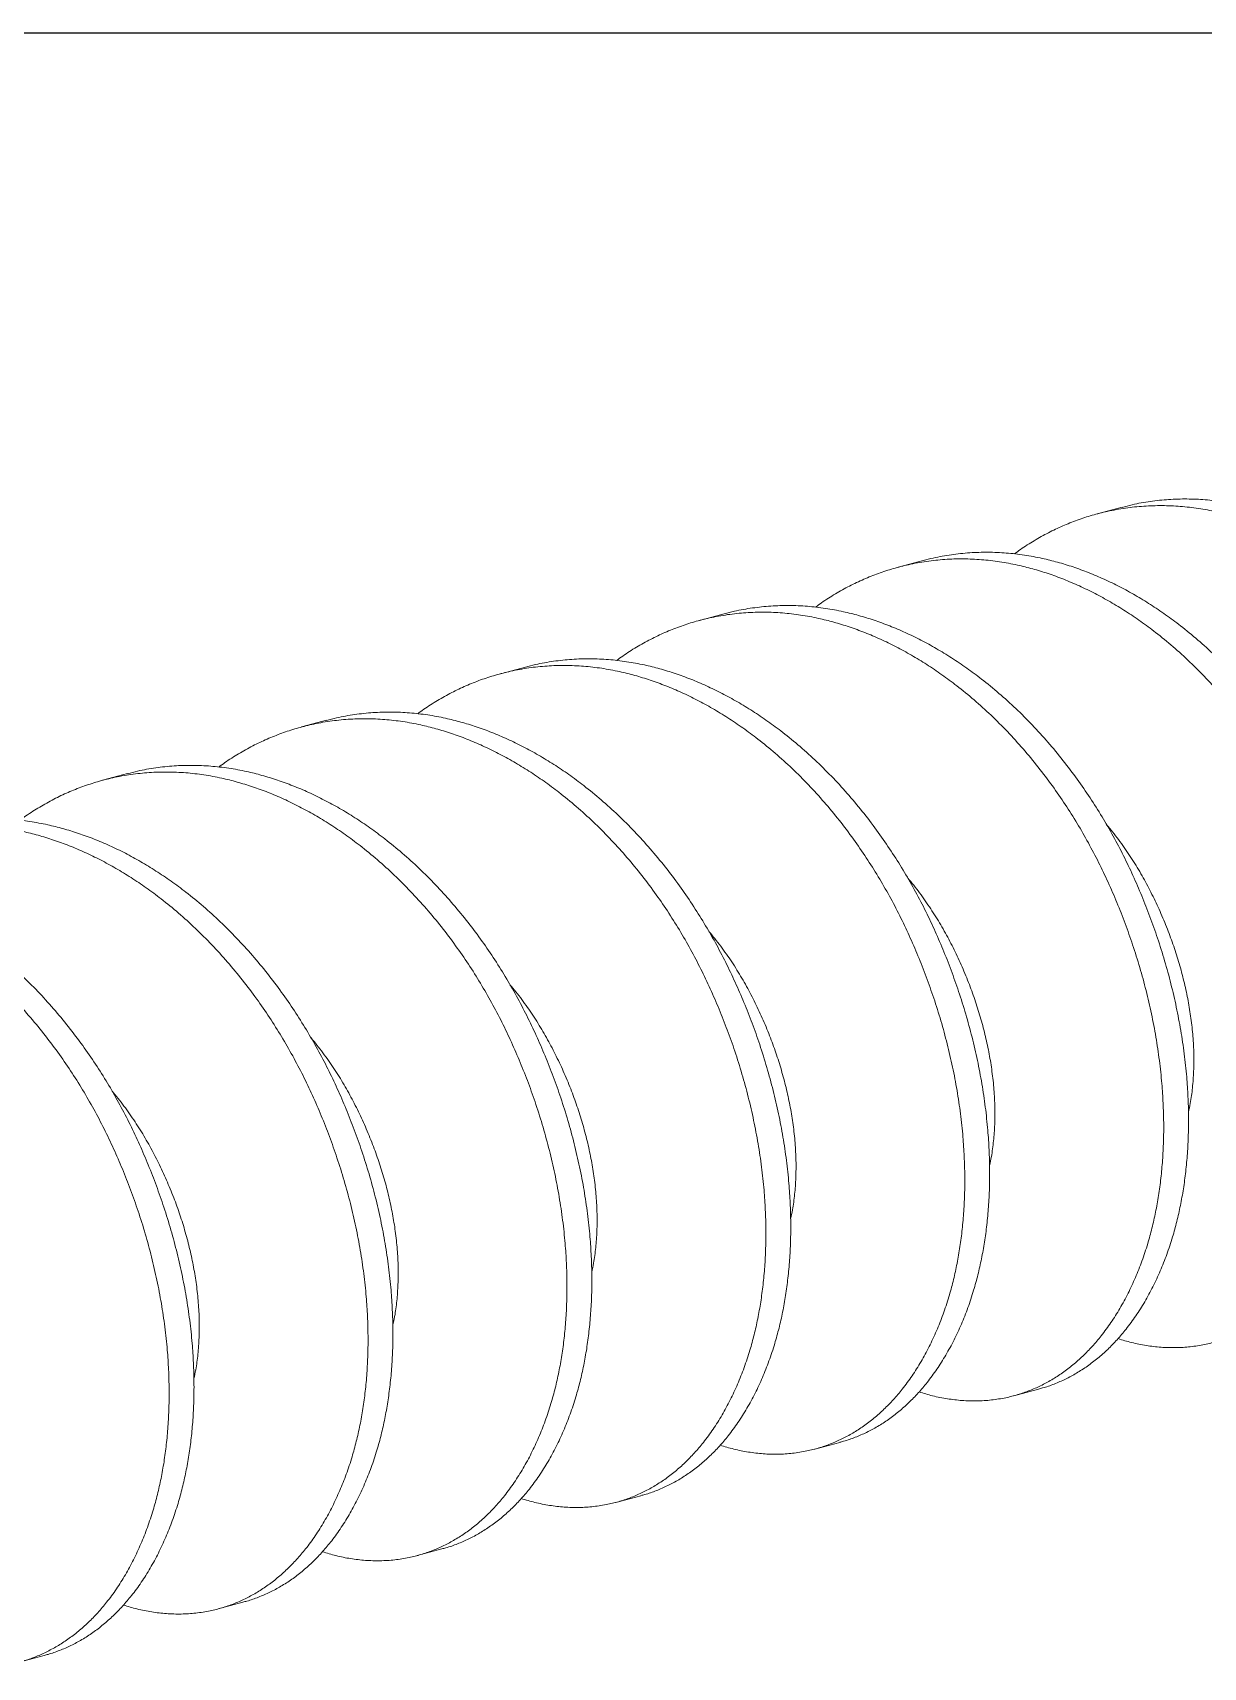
# Model space of a CAD drawing. Extents: x -23 to 190, y -172 to 85.
# Drawn here: x 40.3599 to 40.4827, y 37.2083 to 37.3799 of the extents above; entities that cross this region are included whole.
import ezdxf

# ---------------------------------------------------------------- set-up
doc = ezdxf.new("R2010")
doc.units = 0
doc.header["$MEASUREMENT"] = 0
doc.layers.get('0').update_dxf_attribs({"linetype": 'CONTINUOUS'})
doc.layers.add('DIM', color=7, linetype='CONTINUOUS')
doc.layers.add('FRAME', color=1, linetype='CONTINUOUS')

# ---------------------------------------------------------------- blocks, each defined once
blk = doc.blocks.new('FADFADF')
at = {"color": 7, "linetype": 'Continuous', "lineweight": 15}
for p, q in [((-43.08136, 27.47368), (-43.08658, 27.47229)), ((-43.1231, 27.4625), (-43.12832, 27.4611)), ((-43.16484, 27.45132), (-43.17006, 27.44992)), ((-43.20658, 27.44014), (-43.2118, 27.43874)), ((-43.24832, 27.42896), (-43.25354, 27.42756)), ((-43.29006, 27.41777), (-43.29528, 27.41638)), ((-43.1041, 27.2872), (-43.09888, 27.2886)), ((-43.14584, 27.27602), (-43.14062, 27.27741)), ((-43.18757, 27.26483), (-43.18236, 27.26623)), ((-43.22931, 27.25365), (-43.2241, 27.25505)), ((-43.27105, 27.24247), (-43.26584, 27.24387)), ((-43.31279, 27.23129), (-43.30757, 27.23269))]:
    blk.add_line(p, q, dxfattribs=at)
for points, knots in [([(-43.10395, 27.46388), (-43.10353, 27.46419), (-43.10218, 27.4652), (-43.0998, 27.46669), (-43.09685, 27.46835), (-43.09384, 27.46978), (-43.09077, 27.47101), (-43.08765, 27.47203), (-43.08428, 27.47289), (-43.08067, 27.47355), (-43.07683, 27.47395), (-43.07299, 27.47407), (-43.06916, 27.4739), (-43.06536, 27.47347), (-43.06177, 27.4728), (-43.05837, 27.47196), (-43.05513, 27.47096), (-43.05186, 27.46977), (-43.04858, 27.46837), (-43.04531, 27.46679), (-43.04207, 27.46501), (-43.03887, 27.46306), (-43.0357, 27.46092), (-43.03237, 27.45846), (-43.02892, 27.45563), (-43.02537, 27.45241), (-43.02193, 27.44898), (-43.01864, 27.44536), (-43.01549, 27.44156), (-43.01255, 27.43766), (-43.00982, 27.43371), (-43.0073, 27.42972), (-43.00495, 27.42565), (-43.00279, 27.42152), (-43.00079, 27.41733), (-42.99894, 27.41306), (-42.99722, 27.40869), (-42.99561, 27.40415), (-42.99414, 27.39945), (-42.99282, 27.39461), (-42.99169, 27.38972), (-42.99076, 27.38482), (-42.99003, 27.37993), (-42.98954, 27.3753), (-42.98925, 27.37095), (-42.98913, 27.3669), (-42.98918, 27.36291), (-42.98937, 27.35902), (-42.98972, 27.35524), (-42.99021, 27.3516), (-42.99084, 27.3481), (-42.9916, 27.34473), (-42.99254, 27.34129), (-42.99368, 27.33783), (-42.99507, 27.33434), (-42.99661, 27.33102), (-42.99833, 27.32786), (-43.00021, 27.32488), (-43.00215, 27.32224), (-43.00413, 27.31991), (-43.00611, 27.31787), (-43.00819, 27.31601), (-43.01038, 27.31435), (-43.01264, 27.31289), (-43.01496, 27.31164), (-43.01734, 27.3106), (-43.01978, 27.30976), (-43.02243, 27.30909), (-43.02529, 27.30864), (-43.02835, 27.30844), (-43.03144, 27.30853), (-43.03454, 27.30889), (-43.03755, 27.30948), (-43.03953, 27.31008), (-43.04048, 27.31037)], [0, 0, 0, 0, 0.006084, 0.019328, 0.032595, 0.04563, 0.058653, 0.07165, 0.084603, 0.099944, 0.115176, 0.130273, 0.145213, 0.159974, 0.174536, 0.186978, 0.199568, 0.212293, 0.22514, 0.238096, 0.250911, 0.263801, 0.276751, 0.289746, 0.30525, 0.320767, 0.336269, 0.351729, 0.367119, 0.382414, 0.396901, 0.411256, 0.425462, 0.439498, 0.453359, 0.467299, 0.481418, 0.495697, 0.510808, 0.526051, 0.5414, 0.556832, 0.572318, 0.587832, 0.601102, 0.614354, 0.627573, 0.64074, 0.653839, 0.666624, 0.679313, 0.691893, 0.704351, 0.719006, 0.733516, 0.748189, 0.763051, 0.778079, 0.793253, 0.806328, 0.819475, 0.832679, 0.845923, 0.859189, 0.872224, 0.885248, 0.898245, 0.911198, 0.926539, 0.94177, 0.956868, 0.971808, 0.986569, 1, 1, 1, 1]), ([(-43.08136, 27.47366), (-43.08066, 27.47385), (-43.07871, 27.47437), (-43.07545, 27.47494), (-43.07161, 27.47535), (-43.06777, 27.47546), (-43.06394, 27.4753), (-43.06014, 27.47486), (-43.05655, 27.4742), (-43.05316, 27.47335), (-43.04991, 27.47236), (-43.04664, 27.47117), (-43.04336, 27.46977), (-43.04009, 27.46818), (-43.03685, 27.46641), (-43.03365, 27.46446), (-43.03048, 27.46232), (-43.02715, 27.45985), (-43.0237, 27.45703), (-43.02015, 27.45381), (-43.01672, 27.45038), (-43.01342, 27.44676), (-43.01027, 27.44296), (-43.00733, 27.43906), (-43.0046, 27.4351), (-43.00208, 27.43111), (-42.99974, 27.42705), (-42.99757, 27.42292), (-42.99558, 27.41873), (-42.99372, 27.41446), (-42.992, 27.41009), (-42.99039, 27.40554), (-42.98892, 27.40084), (-42.9876, 27.396), (-42.98647, 27.39112), (-42.98554, 27.38622), (-42.98481, 27.38133), (-42.98432, 27.3767), (-42.98403, 27.37235), (-42.98392, 27.3683), (-42.98396, 27.36431), (-42.98416, 27.36041), (-42.9845, 27.35664), (-42.98499, 27.353), (-42.98562, 27.3495), (-42.98638, 27.34613), (-42.98732, 27.34269), (-42.98847, 27.33922), (-42.98985, 27.33574), (-42.9914, 27.33242), (-42.99311, 27.32926), (-42.99499, 27.32628), (-42.99693, 27.32363), (-42.99891, 27.3213), (-43.00089, 27.31927), (-43.00298, 27.31741), (-43.00516, 27.31575), (-43.00742, 27.31429), (-43.00974, 27.31304), (-43.01212, 27.31201), (-43.01402, 27.31132), (-43.01513, 27.31105), (-43.01541, 27.31098)], [0, 0, 0, 0, 0.010441, 0.029, 0.047427, 0.065692, 0.083766, 0.101624, 0.11924, 0.134293, 0.149523, 0.164918, 0.18046, 0.196134, 0.211637, 0.227231, 0.242899, 0.258619, 0.277376, 0.296149, 0.314903, 0.333606, 0.352224, 0.370727, 0.388253, 0.405621, 0.422806, 0.439786, 0.456555, 0.473421, 0.490501, 0.507776, 0.526057, 0.544497, 0.563067, 0.581735, 0.60047, 0.619238, 0.635292, 0.651325, 0.667316, 0.683246, 0.699093, 0.71456, 0.729911, 0.74513, 0.760202, 0.777931, 0.795485, 0.813236, 0.831215, 0.849396, 0.867753, 0.883571, 0.899477, 0.915451, 0.931473, 0.947522, 0.963292, 0.979048, 0.994771, 1, 1, 1, 1]), ([(-43.14569, 27.45269), (-43.14527, 27.45301), (-43.14392, 27.45402), (-43.14154, 27.45551), (-43.13859, 27.45717), (-43.13557, 27.4586), (-43.13251, 27.45982), (-43.12938, 27.46084), (-43.12602, 27.46171), (-43.12241, 27.46237), (-43.11857, 27.46277), (-43.11473, 27.46289), (-43.11089, 27.46272), (-43.10709, 27.46228), (-43.10351, 27.46162), (-43.10011, 27.46077), (-43.09687, 27.45978), (-43.0936, 27.45859), (-43.09032, 27.45719), (-43.08705, 27.4556), (-43.08381, 27.45383), (-43.0806, 27.45188), (-43.07743, 27.44974), (-43.07411, 27.44727), (-43.07065, 27.44445), (-43.06711, 27.44123), (-43.06367, 27.4378), (-43.06037, 27.43418), (-43.05723, 27.43037), (-43.05428, 27.42648), (-43.05155, 27.42252), (-43.04904, 27.41853), (-43.04669, 27.41447), (-43.04453, 27.41034), (-43.04253, 27.40615), (-43.04068, 27.40188), (-43.03896, 27.39751), (-43.03735, 27.39296), (-43.03588, 27.38826), (-43.03456, 27.38342), (-43.03343, 27.37854), (-43.03249, 27.37364), (-43.03177, 27.36875), (-43.03128, 27.36412), (-43.03099, 27.35977), (-43.03087, 27.35572), (-43.03091, 27.35173), (-43.03111, 27.34783), (-43.03146, 27.34406), (-43.03195, 27.34042), (-43.03258, 27.33692), (-43.03333, 27.33355), (-43.03428, 27.33011), (-43.03542, 27.32664), (-43.03681, 27.32316), (-43.03835, 27.31984), (-43.04007, 27.31668), (-43.04195, 27.3137), (-43.04389, 27.31105), (-43.04587, 27.30872), (-43.04785, 27.30669), (-43.04993, 27.30483), (-43.05212, 27.30317), (-43.05437, 27.30171), (-43.0567, 27.30046), (-43.05908, 27.29942), (-43.06152, 27.29858), (-43.06417, 27.29791), (-43.06703, 27.29745), (-43.07009, 27.29726), (-43.07318, 27.29734), (-43.07628, 27.29771), (-43.07929, 27.2983), (-43.08127, 27.2989), (-43.08222, 27.29919)], [0, 0, 0, 0, 0.0060845, 0.0193282, 0.0325947, 0.0456296, 0.0586535, 0.07165, 0.0846029, 0.0999441, 0.1151756, 0.130273, 0.145213, 0.159974, 0.1745359, 0.186978, 0.1995677, 0.2122928, 0.2251401, 0.2380955, 0.2509105, 0.2638008, 0.2767511, 0.2897457, 0.3052503, 0.3207674, 0.3362695, 0.351729, 0.3671192, 0.3824136, 0.3969006, 0.4112565, 0.4254616, 0.4394976, 0.4533589, 0.4672994, 0.4814182, 0.4956975, 0.5108081, 0.5260506, 0.5414004, 0.5568317, 0.5723179, 0.5878316, 0.6011016, 0.6143543, 0.6275727, 0.6407399, 0.6538394, 0.6666237, 0.6793129, 0.6918932, 0.7043514, 0.7190062, 0.7335165, 0.7481894, 0.7630506, 0.7780792, 0.7932527, 0.8063276, 0.8194752, 0.8326793, 0.8459231, 0.8591895, 0.8722245, 0.8852483, 0.8982448, 0.9111978, 0.9265389, 0.9417704, 0.9568678, 0.9718078, 0.9865688, 1, 1, 1, 1]), ([(-43.1231, 27.46248), (-43.1224, 27.46267), (-43.12045, 27.46319), (-43.11719, 27.46376), (-43.11335, 27.46417), (-43.10951, 27.46428), (-43.10568, 27.46412), (-43.10188, 27.46368), (-43.09829, 27.46302), (-43.09489, 27.46217), (-43.09165, 27.46118), (-43.08838, 27.45998), (-43.0851, 27.45859), (-43.08183, 27.457), (-43.07859, 27.45523), (-43.07539, 27.45328), (-43.07222, 27.45114), (-43.06889, 27.44867), (-43.06544, 27.44585), (-43.06189, 27.44263), (-43.05846, 27.4392), (-43.05516, 27.43557), (-43.05201, 27.43177), (-43.04907, 27.42788), (-43.04634, 27.42392), (-43.04382, 27.41993), (-43.04147, 27.41586), (-43.03931, 27.41174), (-43.03732, 27.40755), (-43.03546, 27.40328), (-43.03374, 27.39891), (-43.03213, 27.39436), (-43.03066, 27.38966), (-43.02934, 27.38482), (-43.02821, 27.37994), (-43.02728, 27.37504), (-43.02655, 27.37014), (-43.02606, 27.36552), (-43.02577, 27.36117), (-43.02566, 27.35711), (-43.0257, 27.35313), (-43.02589, 27.34923), (-43.02624, 27.34546), (-43.02673, 27.34181), (-43.02736, 27.33831), (-43.02812, 27.33494), (-43.02906, 27.33151), (-43.03021, 27.32804), (-43.03159, 27.32456), (-43.03314, 27.32124), (-43.03485, 27.31808), (-43.03673, 27.3151), (-43.03867, 27.31245), (-43.04065, 27.31012), (-43.04263, 27.30809), (-43.04472, 27.30623), (-43.0469, 27.30457), (-43.04916, 27.30311), (-43.05148, 27.30186), (-43.05386, 27.30083), (-43.05576, 27.30014), (-43.05687, 27.29987), (-43.05715, 27.2998)], [0, 0, 0, 0, 0.010441, 0.029, 0.047427, 0.065692, 0.083766, 0.101624, 0.11924, 0.134293, 0.149523, 0.164918, 0.18046, 0.196134, 0.211637, 0.227231, 0.242899, 0.258619, 0.277376, 0.296149, 0.314903, 0.333606, 0.352224, 0.370727, 0.388253, 0.405621, 0.422806, 0.439786, 0.456555, 0.473421, 0.490501, 0.507776, 0.526057, 0.544497, 0.563067, 0.581735, 0.60047, 0.619238, 0.635292, 0.651325, 0.667316, 0.683246, 0.699093, 0.71456, 0.729911, 0.74513, 0.760202, 0.777931, 0.795485, 0.813236, 0.831215, 0.849396, 0.867753, 0.883571, 0.899477, 0.915451, 0.931473, 0.947522, 0.963292, 0.979048, 0.994771, 1, 1, 1, 1]), ([(-43.16484, 27.4513), (-43.16413, 27.45149), (-43.16218, 27.45201), (-43.15893, 27.45258), (-43.15509, 27.45299), (-43.15125, 27.4531), (-43.14742, 27.45294), (-43.14362, 27.4525), (-43.14003, 27.45184), (-43.13663, 27.45099), (-43.13339, 27.44999), (-43.13012, 27.4488), (-43.12684, 27.44741), (-43.12357, 27.44582), (-43.12033, 27.44405), (-43.11713, 27.44209), (-43.11396, 27.43996), (-43.11063, 27.43749), (-43.10718, 27.43466), (-43.10363, 27.43145), (-43.10019, 27.42802), (-43.0969, 27.42439), (-43.09375, 27.42059), (-43.09081, 27.4167), (-43.08808, 27.41274), (-43.08556, 27.40875), (-43.08321, 27.40468), (-43.08105, 27.40056), (-43.07905, 27.39637), (-43.0772, 27.3921), (-43.07548, 27.38772), (-43.07387, 27.38318), (-43.0724, 27.37848), (-43.07108, 27.37364), (-43.06995, 27.36876), (-43.06902, 27.36386), (-43.06829, 27.35896), (-43.0678, 27.35433), (-43.06751, 27.34999), (-43.06739, 27.34593), (-43.06744, 27.34195), (-43.06763, 27.33805), (-43.06798, 27.33427), (-43.06847, 27.33063), (-43.0691, 27.32713), (-43.06986, 27.32376), (-43.0708, 27.32033), (-43.07195, 27.31686), (-43.07333, 27.31337), (-43.07488, 27.31005), (-43.07659, 27.3069), (-43.07847, 27.30392), (-43.08041, 27.30127), (-43.08239, 27.29894), (-43.08437, 27.2969), (-43.08645, 27.29505), (-43.08864, 27.29338), (-43.0909, 27.29193), (-43.09322, 27.29067), (-43.0956, 27.28964), (-43.09749, 27.28896), (-43.09861, 27.28869), (-43.09889, 27.28862)], [0, 0, 0, 0, 0.010441, 0.029, 0.047427, 0.065692, 0.083766, 0.101624, 0.11924, 0.134293, 0.149523, 0.164918, 0.18046, 0.196134, 0.211637, 0.227231, 0.242899, 0.258619, 0.277376, 0.296149, 0.314903, 0.333606, 0.352224, 0.370727, 0.388253, 0.405621, 0.422806, 0.439786, 0.456555, 0.473421, 0.490501, 0.507776, 0.526057, 0.544497, 0.563067, 0.581735, 0.60047, 0.619238, 0.635292, 0.651325, 0.667316, 0.683246, 0.699093, 0.71456, 0.729911, 0.74513, 0.760202, 0.777931, 0.795485, 0.813236, 0.831215, 0.849396, 0.867753, 0.883571, 0.899477, 0.915451, 0.931473, 0.947522, 0.963292, 0.979048, 0.994771, 1, 1, 1, 1]), ([(-43.18743, 27.44151), (-43.18701, 27.44183), (-43.18566, 27.44284), (-43.18328, 27.44433), (-43.18033, 27.44598), (-43.17731, 27.44742), (-43.17425, 27.44864), (-43.17112, 27.44966), (-43.16776, 27.45053), (-43.16415, 27.45118), (-43.16031, 27.45159), (-43.15646, 27.4517), (-43.15263, 27.45154), (-43.14883, 27.4511), (-43.14525, 27.45044), (-43.14185, 27.44959), (-43.13861, 27.4486), (-43.13534, 27.4474), (-43.13205, 27.44601), (-43.12879, 27.44442), (-43.12555, 27.44265), (-43.12234, 27.4407), (-43.11917, 27.43856), (-43.11585, 27.43609), (-43.11239, 27.43327), (-43.10884, 27.43005), (-43.10541, 27.42662), (-43.10211, 27.42299), (-43.09896, 27.41919), (-43.09602, 27.4153), (-43.09329, 27.41134), (-43.09077, 27.40735), (-43.08843, 27.40328), (-43.08627, 27.39916), (-43.08427, 27.39497), (-43.08242, 27.3907), (-43.0807, 27.38633), (-43.07909, 27.38178), (-43.07762, 27.37708), (-43.0763, 27.37224), (-43.07517, 27.36736), (-43.07423, 27.36246), (-43.07351, 27.35756), (-43.07301, 27.35294), (-43.07273, 27.34859), (-43.07261, 27.34453), (-43.07265, 27.34055), (-43.07285, 27.33665), (-43.0732, 27.33288), (-43.07369, 27.32923), (-43.07431, 27.32573), (-43.07507, 27.32236), (-43.07602, 27.31893), (-43.07716, 27.31546), (-43.07855, 27.31197), (-43.08009, 27.30866), (-43.08181, 27.3055), (-43.08368, 27.30252), (-43.08563, 27.29987), (-43.0876, 27.29754), (-43.08959, 27.29551), (-43.09167, 27.29365), (-43.09385, 27.29199), (-43.09611, 27.29053), (-43.09844, 27.28928), (-43.10082, 27.28824), (-43.10326, 27.2874), (-43.10591, 27.28673), (-43.10877, 27.28627), (-43.11183, 27.28608), (-43.11492, 27.28616), (-43.11801, 27.28653), (-43.12103, 27.28712), (-43.12301, 27.28772), (-43.12396, 27.288)], [0, 0, 0, 0, 0.006084, 0.019328, 0.032595, 0.04563, 0.058653, 0.07165, 0.084603, 0.099944, 0.115176, 0.130273, 0.145213, 0.159974, 0.174536, 0.186978, 0.199568, 0.212293, 0.22514, 0.238096, 0.250911, 0.263801, 0.276751, 0.289746, 0.30525, 0.320767, 0.336269, 0.351729, 0.367119, 0.382414, 0.396901, 0.411256, 0.425462, 0.439498, 0.453359, 0.467299, 0.481418, 0.495697, 0.510808, 0.526051, 0.5414, 0.556832, 0.572318, 0.587832, 0.601102, 0.614354, 0.627573, 0.64074, 0.653839, 0.666624, 0.679313, 0.691893, 0.704351, 0.719006, 0.733516, 0.748189, 0.763051, 0.778079, 0.793253, 0.806328, 0.819475, 0.832679, 0.845923, 0.859189, 0.872224, 0.885248, 0.898245, 0.911198, 0.926539, 0.94177, 0.956868, 0.971808, 0.986569, 1, 1, 1, 1]), ([(-43.20658, 27.44012), (-43.20587, 27.4403), (-43.20392, 27.44083), (-43.20067, 27.44139), (-43.19683, 27.4418), (-43.19299, 27.44192), (-43.18915, 27.44175), (-43.18535, 27.44132), (-43.18177, 27.44065), (-43.17837, 27.43981), (-43.17513, 27.43881), (-43.17186, 27.43762), (-43.16858, 27.43622), (-43.16531, 27.43464), (-43.16207, 27.43286), (-43.15886, 27.43091), (-43.15569, 27.42877), (-43.15237, 27.42631), (-43.14892, 27.42348), (-43.14537, 27.42026), (-43.14193, 27.41683), (-43.13863, 27.41321), (-43.13549, 27.40941), (-43.13254, 27.40551), (-43.12981, 27.40156), (-43.1273, 27.39757), (-43.12495, 27.3935), (-43.12279, 27.38937), (-43.12079, 27.38518), (-43.11894, 27.38091), (-43.11722, 27.37654), (-43.11561, 27.372), (-43.11414, 27.3673), (-43.11282, 27.36246), (-43.11169, 27.35758), (-43.11075, 27.35267), (-43.11003, 27.34778), (-43.10954, 27.34315), (-43.10925, 27.33881), (-43.10913, 27.33475), (-43.10917, 27.33076), (-43.10937, 27.32687), (-43.10972, 27.32309), (-43.11021, 27.31945), (-43.11084, 27.31595), (-43.1116, 27.31258), (-43.11254, 27.30914), (-43.11368, 27.30568), (-43.11507, 27.30219), (-43.11661, 27.29887), (-43.11833, 27.29571), (-43.12021, 27.29273), (-43.12215, 27.29009), (-43.12413, 27.28776), (-43.12611, 27.28572), (-43.12819, 27.28387), (-43.13038, 27.2822), (-43.13263, 27.28074), (-43.13496, 27.27949), (-43.13734, 27.27846), (-43.13923, 27.27778), (-43.14035, 27.27751), (-43.14062, 27.27744)], [0, 0, 0, 0, 0.010441, 0.029, 0.047427, 0.065692, 0.083766, 0.101624, 0.11924, 0.134293, 0.149523, 0.164918, 0.18046, 0.196134, 0.211637, 0.227231, 0.242899, 0.258619, 0.277376, 0.296149, 0.314903, 0.333606, 0.352224, 0.370727, 0.388253, 0.405621, 0.422806, 0.439786, 0.456555, 0.473421, 0.490501, 0.507776, 0.526057, 0.544497, 0.563067, 0.581735, 0.60047, 0.619238, 0.635292, 0.651325, 0.667316, 0.683246, 0.699093, 0.71456, 0.729911, 0.74513, 0.760202, 0.777931, 0.795485, 0.813236, 0.831215, 0.849396, 0.867753, 0.883571, 0.899477, 0.915451, 0.931473, 0.947522, 0.963292, 0.979048, 0.994771, 1, 1, 1, 1]), ([(-43.22917, 27.43033), (-43.22875, 27.43065), (-43.2274, 27.43165), (-43.22502, 27.43315), (-43.22207, 27.4348), (-43.21905, 27.43623), (-43.21599, 27.43746), (-43.21286, 27.43848), (-43.20949, 27.43934), (-43.20589, 27.44), (-43.20205, 27.44041), (-43.1982, 27.44052), (-43.19437, 27.44036), (-43.19057, 27.43992), (-43.18699, 27.43926), (-43.18359, 27.43841), (-43.18035, 27.43741), (-43.17708, 27.43622), (-43.17379, 27.43483), (-43.17053, 27.43324), (-43.16728, 27.43147), (-43.16408, 27.42951), (-43.16091, 27.42738), (-43.15759, 27.42491), (-43.15413, 27.42208), (-43.15058, 27.41887), (-43.14715, 27.41544), (-43.14385, 27.41181), (-43.1407, 27.40801), (-43.13776, 27.40412), (-43.13503, 27.40016), (-43.13251, 27.39617), (-43.13017, 27.3921), (-43.128, 27.38798), (-43.12601, 27.38379), (-43.12416, 27.37952), (-43.12244, 27.37514), (-43.12083, 27.3706), (-43.11935, 27.3659), (-43.11804, 27.36106), (-43.1169, 27.35618), (-43.11597, 27.35128), (-43.11524, 27.34638), (-43.11475, 27.34175), (-43.11447, 27.33741), (-43.11435, 27.33335), (-43.11439, 27.32937), (-43.11459, 27.32547), (-43.11494, 27.32169), (-43.11543, 27.31805), (-43.11605, 27.31455), (-43.11681, 27.31118), (-43.11775, 27.30775), (-43.1189, 27.30428), (-43.12029, 27.30079), (-43.12183, 27.29747), (-43.12354, 27.29432), (-43.12542, 27.29133), (-43.12737, 27.28869), (-43.12934, 27.28636), (-43.13133, 27.28432), (-43.13341, 27.28247), (-43.13559, 27.2808), (-43.13785, 27.27934), (-43.14018, 27.2781), (-43.14256, 27.27705), (-43.145, 27.27622), (-43.14765, 27.27555), (-43.1505, 27.27509), (-43.15357, 27.27489), (-43.15666, 27.27498), (-43.15975, 27.27535), (-43.16277, 27.27594), (-43.16475, 27.27654), (-43.1657, 27.27682)], [0, 0, 0, 0, 0.006084, 0.019328, 0.032595, 0.04563, 0.058653, 0.07165, 0.084603, 0.099944, 0.115176, 0.130273, 0.145213, 0.159974, 0.174536, 0.186978, 0.199568, 0.212293, 0.22514, 0.238096, 0.250911, 0.263801, 0.276751, 0.289746, 0.30525, 0.320767, 0.336269, 0.351729, 0.367119, 0.382414, 0.396901, 0.411256, 0.425462, 0.439498, 0.453359, 0.467299, 0.481418, 0.495697, 0.510808, 0.526051, 0.5414, 0.556832, 0.572318, 0.587832, 0.601102, 0.614354, 0.627573, 0.64074, 0.653839, 0.666624, 0.679313, 0.691893, 0.704351, 0.719006, 0.733516, 0.748189, 0.763051, 0.778079, 0.793253, 0.806328, 0.819475, 0.832679, 0.845923, 0.859189, 0.872224, 0.885248, 0.898245, 0.911198, 0.926539, 0.94177, 0.956868, 0.971808, 0.986569, 1, 1, 1, 1]), ([(-43.27091, 27.41915), (-43.27049, 27.41946), (-43.26914, 27.42047), (-43.26676, 27.42197), (-43.26381, 27.42362), (-43.26079, 27.42505), (-43.25772, 27.42628), (-43.2546, 27.4273), (-43.25123, 27.42816), (-43.24763, 27.42882), (-43.24379, 27.42922), (-43.23994, 27.42934), (-43.23611, 27.42917), (-43.23231, 27.42874), (-43.22873, 27.42807), (-43.22533, 27.42723), (-43.22209, 27.42623), (-43.21882, 27.42504), (-43.21553, 27.42364), (-43.21226, 27.42206), (-43.20902, 27.42028), (-43.20582, 27.41833), (-43.20265, 27.41619), (-43.19933, 27.41373), (-43.19587, 27.4109), (-43.19232, 27.40768), (-43.18889, 27.40425), (-43.18559, 27.40063), (-43.18244, 27.39683), (-43.1795, 27.39293), (-43.17677, 27.38898), (-43.17425, 27.38499), (-43.17191, 27.38092), (-43.16974, 27.37679), (-43.16775, 27.3726), (-43.1659, 27.36833), (-43.16418, 27.36396), (-43.16257, 27.35942), (-43.16109, 27.35472), (-43.15977, 27.34988), (-43.15864, 27.345), (-43.15771, 27.34009), (-43.15698, 27.3352), (-43.15649, 27.33057), (-43.1562, 27.32623), (-43.15609, 27.32217), (-43.15613, 27.31818), (-43.15633, 27.31429), (-43.15668, 27.31051), (-43.15717, 27.30687), (-43.15779, 27.30337), (-43.15855, 27.3), (-43.15949, 27.29656), (-43.16064, 27.2931), (-43.16203, 27.28961), (-43.16357, 27.28629), (-43.16528, 27.28313), (-43.16716, 27.28015), (-43.16911, 27.27751), (-43.17108, 27.27518), (-43.17306, 27.27314), (-43.17515, 27.27129), (-43.17733, 27.26962), (-43.17959, 27.26816), (-43.18192, 27.26691), (-43.1843, 27.26587), (-43.18674, 27.26503), (-43.18939, 27.26436), (-43.19224, 27.26391), (-43.19531, 27.26371), (-43.19839, 27.2638), (-43.20149, 27.26416), (-43.20451, 27.26475), (-43.20649, 27.26535), (-43.20744, 27.26564)], [0, 0, 0, 0, 0.006084, 0.019328, 0.032595, 0.04563, 0.058653, 0.07165, 0.084603, 0.099944, 0.115176, 0.130273, 0.145213, 0.159974, 0.174536, 0.186978, 0.199568, 0.212293, 0.22514, 0.238096, 0.250911, 0.263801, 0.276751, 0.289746, 0.30525, 0.320767, 0.336269, 0.351729, 0.367119, 0.382414, 0.396901, 0.411256, 0.425462, 0.439498, 0.453359, 0.467299, 0.481418, 0.495697, 0.510808, 0.526051, 0.5414, 0.556832, 0.572318, 0.587832, 0.601102, 0.614354, 0.627573, 0.64074, 0.653839, 0.666624, 0.679313, 0.691893, 0.704351, 0.719006, 0.733516, 0.748189, 0.763051, 0.778079, 0.793253, 0.806328, 0.819475, 0.832679, 0.845923, 0.859189, 0.872224, 0.885248, 0.898245, 0.911198, 0.926539, 0.94177, 0.956868, 0.971808, 0.986569, 1, 1, 1, 1]), ([(-43.24831, 27.42893), (-43.24761, 27.42912), (-43.24566, 27.42964), (-43.24241, 27.43021), (-43.23857, 27.43062), (-43.23472, 27.43074), (-43.23089, 27.43057), (-43.22709, 27.43014), (-43.22351, 27.42947), (-43.22011, 27.42862), (-43.21687, 27.42763), (-43.2136, 27.42644), (-43.21032, 27.42504), (-43.20705, 27.42345), (-43.20381, 27.42168), (-43.2006, 27.41973), (-43.19743, 27.41759), (-43.19411, 27.41513), (-43.19065, 27.4123), (-43.1871, 27.40908), (-43.18367, 27.40565), (-43.18037, 27.40203), (-43.17722, 27.39823), (-43.17428, 27.39433), (-43.17155, 27.39038), (-43.16904, 27.38638), (-43.16669, 27.38232), (-43.16453, 27.37819), (-43.16253, 27.374), (-43.16068, 27.36973), (-43.15896, 27.36536), (-43.15735, 27.36081), (-43.15588, 27.35611), (-43.15456, 27.35127), (-43.15343, 27.34639), (-43.15249, 27.34149), (-43.15177, 27.3366), (-43.15127, 27.33197), (-43.15099, 27.32762), (-43.15087, 27.32357), (-43.15091, 27.31958), (-43.15111, 27.31568), (-43.15146, 27.31191), (-43.15195, 27.30827), (-43.15257, 27.30477), (-43.15333, 27.3014), (-43.15428, 27.29796), (-43.15542, 27.29449), (-43.15681, 27.29101), (-43.15835, 27.28769), (-43.16007, 27.28453), (-43.16195, 27.28155), (-43.16389, 27.2789), (-43.16586, 27.27657), (-43.16785, 27.27454), (-43.16993, 27.27268), (-43.17212, 27.27102), (-43.17437, 27.26956), (-43.1767, 27.26831), (-43.17908, 27.26728), (-43.18097, 27.26659), (-43.18209, 27.26632), (-43.18236, 27.26626)], [0, 0, 0, 0, 0.010441, 0.029, 0.047427, 0.065692, 0.083766, 0.101624, 0.11924, 0.134293, 0.149523, 0.164918, 0.18046, 0.196134, 0.211637, 0.227231, 0.242899, 0.258619, 0.277376, 0.296149, 0.314903, 0.333606, 0.352224, 0.370727, 0.388253, 0.405621, 0.422806, 0.439786, 0.456555, 0.473421, 0.490501, 0.507776, 0.526057, 0.544497, 0.563067, 0.581735, 0.60047, 0.619238, 0.635292, 0.651325, 0.667316, 0.683246, 0.699093, 0.71456, 0.729911, 0.74513, 0.760202, 0.777931, 0.795485, 0.813236, 0.831215, 0.849396, 0.867753, 0.883571, 0.899477, 0.915451, 0.931473, 0.947522, 0.963292, 0.979048, 0.994771, 1, 1, 1, 1]), ([(-43.31265, 27.40796), (-43.31222, 27.40828), (-43.31088, 27.40929), (-43.3085, 27.41078), (-43.30555, 27.41244), (-43.30253, 27.41387), (-43.29946, 27.41509), (-43.29634, 27.41611), (-43.29297, 27.41698), (-43.28936, 27.41764), (-43.28553, 27.41804), (-43.28168, 27.41816), (-43.27785, 27.41799), (-43.27405, 27.41756), (-43.27047, 27.41689), (-43.26707, 27.41604), (-43.26383, 27.41505), (-43.26056, 27.41386), (-43.25727, 27.41246), (-43.254, 27.41087), (-43.25076, 27.4091), (-43.24756, 27.40715), (-43.24439, 27.40501), (-43.24106, 27.40255), (-43.23761, 27.39972), (-43.23406, 27.3965), (-43.23063, 27.39307), (-43.22733, 27.38945), (-43.22418, 27.38565), (-43.22124, 27.38175), (-43.21851, 27.3778), (-43.21599, 27.3738), (-43.21365, 27.36974), (-43.21148, 27.36561), (-43.20949, 27.36142), (-43.20764, 27.35715), (-43.20591, 27.35278), (-43.20431, 27.34823), (-43.20283, 27.34353), (-43.20151, 27.33869), (-43.20038, 27.33381), (-43.19945, 27.32891), (-43.19872, 27.32402), (-43.19823, 27.31939), (-43.19794, 27.31504), (-43.19783, 27.31099), (-43.19787, 27.307), (-43.19807, 27.3031), (-43.19841, 27.29933), (-43.1989, 27.29569), (-43.19953, 27.29219), (-43.20029, 27.28882), (-43.20123, 27.28538), (-43.20238, 27.28191), (-43.20377, 27.27843), (-43.20531, 27.27511), (-43.20702, 27.27195), (-43.2089, 27.26897), (-43.21084, 27.26632), (-43.21282, 27.26399), (-43.2148, 27.26196), (-43.21689, 27.2601), (-43.21907, 27.25844), (-43.22133, 27.25698), (-43.22365, 27.25573), (-43.22603, 27.25469), (-43.22848, 27.25385), (-43.23112, 27.25318), (-43.23398, 27.25272), (-43.23704, 27.25253), (-43.24013, 27.25261), (-43.24323, 27.25298), (-43.24624, 27.25357), (-43.24823, 27.25417), (-43.24918, 27.25446)], [0, 0, 0, 0, 0.006084, 0.019328, 0.032595, 0.04563, 0.058653, 0.07165, 0.084603, 0.099944, 0.115176, 0.130273, 0.145213, 0.159974, 0.174536, 0.186978, 0.199568, 0.212293, 0.22514, 0.238096, 0.250911, 0.263801, 0.276751, 0.289746, 0.30525, 0.320767, 0.336269, 0.351729, 0.367119, 0.382414, 0.396901, 0.411256, 0.425462, 0.439498, 0.453359, 0.467299, 0.481418, 0.495697, 0.510808, 0.526051, 0.5414, 0.556832, 0.572318, 0.587832, 0.601102, 0.614354, 0.627573, 0.64074, 0.653839, 0.666624, 0.679313, 0.691893, 0.704351, 0.719006, 0.733516, 0.748189, 0.763051, 0.778079, 0.793253, 0.806328, 0.819475, 0.832679, 0.845923, 0.859189, 0.872224, 0.885248, 0.898245, 0.911198, 0.926539, 0.94177, 0.956868, 0.971808, 0.986569, 1, 1, 1, 1]), ([(-43.29005, 27.41775), (-43.28935, 27.41794), (-43.2874, 27.41846), (-43.28415, 27.41903), (-43.28031, 27.41944), (-43.27646, 27.41955), (-43.27263, 27.41939), (-43.26883, 27.41895), (-43.26525, 27.41829), (-43.26185, 27.41744), (-43.25861, 27.41645), (-43.25534, 27.41525), (-43.25205, 27.41386), (-43.24879, 27.41227), (-43.24554, 27.4105), (-43.24234, 27.40855), (-43.23917, 27.40641), (-43.23585, 27.40394), (-43.23239, 27.40112), (-43.22884, 27.3979), (-43.22541, 27.39447), (-43.22211, 27.39084), (-43.21896, 27.38704), (-43.21602, 27.38315), (-43.21329, 27.37919), (-43.21077, 27.3752), (-43.20843, 27.37113), (-43.20627, 27.36701), (-43.20427, 27.36282), (-43.20242, 27.35855), (-43.2007, 27.35418), (-43.19909, 27.34963), (-43.19761, 27.34493), (-43.1963, 27.34009), (-43.19517, 27.33521), (-43.19423, 27.33031), (-43.19351, 27.32542), (-43.19301, 27.32079), (-43.19273, 27.31644), (-43.19261, 27.31238), (-43.19265, 27.3084), (-43.19285, 27.3045), (-43.1932, 27.30073), (-43.19369, 27.29709), (-43.19431, 27.29359), (-43.19507, 27.29021), (-43.19602, 27.28678), (-43.19716, 27.28331), (-43.19855, 27.27983), (-43.20009, 27.27651), (-43.2018, 27.27335), (-43.20368, 27.27037), (-43.20563, 27.26772), (-43.2076, 27.26539), (-43.20959, 27.26336), (-43.21167, 27.2615), (-43.21385, 27.25984), (-43.21611, 27.25838), (-43.21844, 27.25713), (-43.22082, 27.2561), (-43.22271, 27.25541), (-43.22382, 27.25514), (-43.2241, 27.25507)], [0, 0, 0, 0, 0.010441, 0.029, 0.047427, 0.065692, 0.083766, 0.101624, 0.11924, 0.134293, 0.149523, 0.164918, 0.18046, 0.196134, 0.211637, 0.227231, 0.242899, 0.258619, 0.277376, 0.296149, 0.314903, 0.333606, 0.352224, 0.370727, 0.388253, 0.405621, 0.422806, 0.439786, 0.456555, 0.473421, 0.490501, 0.507776, 0.526057, 0.544497, 0.563067, 0.581735, 0.60047, 0.619238, 0.635292, 0.651325, 0.667316, 0.683246, 0.699093, 0.71456, 0.729911, 0.74513, 0.760202, 0.777931, 0.795485, 0.813236, 0.831215, 0.849396, 0.867753, 0.883571, 0.899477, 0.915451, 0.931473, 0.947522, 0.963292, 0.979048, 0.994771, 1, 1, 1, 1]), ([(-43.33179, 27.40657), (-43.33109, 27.40676), (-43.32914, 27.40728), (-43.32588, 27.40785), (-43.32205, 27.40826), (-43.3182, 27.40837), (-43.31437, 27.40821), (-43.31057, 27.40777), (-43.30699, 27.40711), (-43.30359, 27.40626), (-43.30035, 27.40527), (-43.29708, 27.40407), (-43.29379, 27.40268), (-43.29052, 27.40109), (-43.28728, 27.39932), (-43.28408, 27.39736), (-43.28091, 27.39523), (-43.27759, 27.39276), (-43.27413, 27.38993), (-43.27058, 27.38672), (-43.26715, 27.38329), (-43.26385, 27.37966), (-43.2607, 27.37586), (-43.25776, 27.37197), (-43.25503, 27.36801), (-43.25251, 27.36402), (-43.25017, 27.35995), (-43.248, 27.35583), (-43.24601, 27.35164), (-43.24416, 27.34737), (-43.24244, 27.34299), (-43.24083, 27.33845), (-43.23935, 27.33375), (-43.23803, 27.32891), (-43.2369, 27.32403), (-43.23597, 27.31913), (-43.23524, 27.31423), (-43.23475, 27.3096), (-43.23447, 27.30526), (-43.23435, 27.3012), (-43.23439, 27.29722), (-43.23459, 27.29332), (-43.23494, 27.28954), (-43.23543, 27.2859), (-43.23605, 27.2824), (-43.23681, 27.27903), (-43.23775, 27.2756), (-43.2389, 27.27213), (-43.24029, 27.26864), (-43.24183, 27.26533), (-43.24354, 27.26217), (-43.24542, 27.25919), (-43.24737, 27.25654), (-43.24934, 27.25421), (-43.25132, 27.25217), (-43.25341, 27.25032), (-43.25559, 27.24865), (-43.25785, 27.2472), (-43.26018, 27.24594), (-43.26256, 27.24491), (-43.26445, 27.24423), (-43.26556, 27.24396), (-43.26584, 27.24389)], [0, 0, 0, 0, 0.010441, 0.029, 0.047427, 0.065692, 0.083766, 0.101624, 0.11924, 0.134293, 0.149523, 0.164918, 0.18046, 0.196134, 0.211637, 0.227231, 0.242899, 0.258619, 0.277376, 0.296149, 0.314903, 0.333606, 0.352224, 0.370727, 0.388253, 0.405621, 0.422806, 0.439786, 0.456555, 0.473421, 0.490501, 0.507776, 0.526057, 0.544497, 0.563067, 0.581735, 0.60047, 0.619238, 0.635292, 0.651325, 0.667316, 0.683246, 0.699093, 0.71456, 0.729911, 0.74513, 0.760202, 0.777931, 0.795485, 0.813236, 0.831215, 0.849396, 0.867753, 0.883571, 0.899477, 0.915451, 0.931473, 0.947522, 0.963292, 0.979048, 0.994771, 1, 1, 1, 1]), ([(-43.35439, 27.39678), (-43.35396, 27.3971), (-43.35262, 27.39811), (-43.35024, 27.3996), (-43.34729, 27.40125), (-43.34427, 27.40269), (-43.3412, 27.40391), (-43.33808, 27.40493), (-43.33471, 27.4058), (-43.3311, 27.40645), (-43.32726, 27.40686), (-43.32342, 27.40697), (-43.31959, 27.40681), (-43.31579, 27.40637), (-43.3122, 27.40571), (-43.30881, 27.40486), (-43.30556, 27.40387), (-43.3023, 27.40267), (-43.29901, 27.40128), (-43.29574, 27.39969), (-43.2925, 27.39792), (-43.2893, 27.39597), (-43.28613, 27.39383), (-43.2828, 27.39136), (-43.27935, 27.38854), (-43.2758, 27.38532), (-43.27237, 27.38189), (-43.26907, 27.37826), (-43.26592, 27.37446), (-43.26298, 27.37057), (-43.26025, 27.36661), (-43.25773, 27.36262), (-43.25539, 27.35855), (-43.25322, 27.35443), (-43.25123, 27.35024), (-43.24938, 27.34597), (-43.24765, 27.3416), (-43.24605, 27.33705), (-43.24457, 27.33235), (-43.24325, 27.32751), (-43.24212, 27.32263), (-43.24119, 27.31773), (-43.24046, 27.31283), (-43.23997, 27.30821), (-43.23968, 27.30386), (-43.23957, 27.2998), (-43.23961, 27.29582), (-43.23981, 27.29192), (-43.24015, 27.28815), (-43.24064, 27.28451), (-43.24127, 27.28101), (-43.24203, 27.27763), (-43.24297, 27.2742), (-43.24412, 27.27073), (-43.24551, 27.26725), (-43.24705, 27.26393), (-43.24876, 27.26077), (-43.25064, 27.25779), (-43.25258, 27.25514), (-43.25456, 27.25281), (-43.25654, 27.25078), (-43.25863, 27.24892), (-43.26081, 27.24726), (-43.26307, 27.2458), (-43.26539, 27.24455), (-43.26777, 27.24351), (-43.27021, 27.24267), (-43.27286, 27.242), (-43.27572, 27.24154), (-43.27878, 27.24135), (-43.28187, 27.24143), (-43.28497, 27.2418), (-43.28798, 27.24239), (-43.28997, 27.24299), (-43.29091, 27.24327)], [0, 0, 0, 0, 0.006084, 0.019328, 0.032595, 0.04563, 0.058653, 0.07165, 0.084603, 0.099944, 0.115176, 0.130273, 0.145213, 0.159974, 0.174536, 0.186978, 0.199568, 0.212293, 0.22514, 0.238096, 0.250911, 0.263801, 0.276751, 0.289746, 0.30525, 0.320767, 0.336269, 0.351729, 0.367119, 0.382414, 0.396901, 0.411256, 0.425462, 0.439498, 0.453359, 0.467299, 0.481418, 0.495697, 0.510808, 0.526051, 0.5414, 0.556832, 0.572318, 0.587832, 0.601102, 0.614354, 0.627573, 0.64074, 0.653839, 0.666624, 0.679313, 0.691893, 0.704351, 0.719006, 0.733516, 0.748189, 0.763051, 0.778079, 0.793253, 0.806328, 0.819475, 0.832679, 0.845923, 0.859189, 0.872224, 0.885248, 0.898245, 0.911198, 0.926539, 0.94177, 0.956868, 0.971808, 0.986569, 1, 1, 1, 1]), ([(-43.0846, 27.40703), (-43.08418, 27.40653), (-43.08289, 27.40501), (-43.08091, 27.4023), (-43.07868, 27.39895), (-43.07666, 27.39551), (-43.07484, 27.39199), (-43.07316, 27.38838), (-43.07167, 27.38474), (-43.07035, 27.38108), (-43.06922, 27.37744), (-43.06826, 27.37377), (-43.06748, 27.37009), (-43.06688, 27.36637), (-43.06647, 27.36263), (-43.06628, 27.35891), (-43.06631, 27.3553), (-43.06657, 27.35185), (-43.06694, 27.34898), (-43.06731, 27.34733), (-43.06744, 27.34672)], [0, 0, 0, 0, 0.028968, 0.088546, 0.147345, 0.20522, 0.26225, 0.319983, 0.378658, 0.434718, 0.491363, 0.548454, 0.605847, 0.663393, 0.724421, 0.785268, 0.845755, 0.905711, 0.964973, 1, 1, 1, 1]), ([(-43.37353, 27.39539), (-43.37283, 27.39557), (-43.37088, 27.3961), (-43.36762, 27.39666), (-43.36379, 27.39708), (-43.35994, 27.39719), (-43.35611, 27.39702), (-43.35231, 27.39659), (-43.34873, 27.39592), (-43.34533, 27.39508), (-43.34209, 27.39408), (-43.33882, 27.39289), (-43.33553, 27.39149), (-43.33226, 27.38991), (-43.32902, 27.38813), (-43.32582, 27.38618), (-43.32265, 27.38404), (-43.31933, 27.38158), (-43.31587, 27.37875), (-43.31232, 27.37554), (-43.30889, 27.37211), (-43.30559, 27.36848), (-43.30244, 27.36468), (-43.2995, 27.36079), (-43.29677, 27.35683), (-43.29425, 27.35284), (-43.29191, 27.34877), (-43.28974, 27.34465), (-43.28775, 27.34046), (-43.2859, 27.33618), (-43.28418, 27.33181), (-43.28257, 27.32727), (-43.28109, 27.32257), (-43.27977, 27.31773), (-43.27864, 27.31285), (-43.27771, 27.30794), (-43.27698, 27.30305), (-43.27649, 27.29842), (-43.2762, 27.29408), (-43.27609, 27.29002), (-43.27613, 27.28603), (-43.27633, 27.28214), (-43.27667, 27.27836), (-43.27717, 27.27472), (-43.27779, 27.27122), (-43.27855, 27.26785), (-43.27949, 27.26441), (-43.28064, 27.26095), (-43.28203, 27.25746), (-43.28357, 27.25414), (-43.28528, 27.25098), (-43.28716, 27.248), (-43.28911, 27.24536), (-43.29108, 27.24303), (-43.29306, 27.24099), (-43.29515, 27.23914), (-43.29733, 27.23747), (-43.29959, 27.23601), (-43.30191, 27.23476), (-43.3043, 27.23373), (-43.30619, 27.23305), (-43.3073, 27.23278), (-43.30758, 27.23271)], [0, 0, 0, 0, 0.010441, 0.029, 0.047427, 0.065692, 0.083766, 0.101624, 0.11924, 0.134293, 0.149523, 0.164918, 0.18046, 0.196134, 0.211637, 0.227231, 0.242899, 0.258619, 0.277376, 0.296149, 0.314903, 0.333606, 0.352224, 0.370727, 0.388253, 0.405621, 0.422806, 0.439786, 0.456555, 0.473421, 0.490501, 0.507776, 0.526057, 0.544497, 0.563067, 0.581735, 0.60047, 0.619238, 0.635292, 0.651325, 0.667316, 0.683246, 0.699093, 0.71456, 0.729911, 0.74513, 0.760202, 0.777931, 0.795485, 0.813236, 0.831215, 0.849396, 0.867753, 0.883571, 0.899477, 0.915451, 0.931473, 0.947522, 0.963292, 0.979048, 0.994771, 1, 1, 1, 1]), ([(-43.39613, 27.3856), (-43.3957, 27.38592), (-43.39435, 27.38692), (-43.39198, 27.38842), (-43.38903, 27.39007), (-43.38601, 27.3915), (-43.38294, 27.39273), (-43.37982, 27.39375), (-43.37645, 27.39461), (-43.37284, 27.39527), (-43.369, 27.39568), (-43.36516, 27.39579), (-43.36133, 27.39563), (-43.35753, 27.39519), (-43.35394, 27.39453), (-43.35055, 27.39368), (-43.3473, 27.39268), (-43.34403, 27.39149), (-43.34075, 27.3901), (-43.33748, 27.38851), (-43.33424, 27.38674), (-43.33104, 27.38478), (-43.32787, 27.38265), (-43.32454, 27.38018), (-43.32109, 27.37735), (-43.31754, 27.37414), (-43.31411, 27.37071), (-43.31081, 27.36708), (-43.30766, 27.36328), (-43.30472, 27.35939), (-43.30199, 27.35543), (-43.29947, 27.35144), (-43.29713, 27.34737), (-43.29496, 27.34325), (-43.29297, 27.33906), (-43.29111, 27.33479), (-43.28939, 27.33041), (-43.28778, 27.32587), (-43.28631, 27.32117), (-43.28499, 27.31633), (-43.28386, 27.31145), (-43.28293, 27.30655), (-43.2822, 27.30165), (-43.28171, 27.29702), (-43.28142, 27.29268), (-43.28131, 27.28862), (-43.28135, 27.28464), (-43.28154, 27.28074), (-43.28189, 27.27696), (-43.28238, 27.27332), (-43.28301, 27.26982), (-43.28377, 27.26645), (-43.28471, 27.26302), (-43.28586, 27.25955), (-43.28724, 27.25606), (-43.28879, 27.25275), (-43.2905, 27.24959), (-43.29238, 27.24661), (-43.29432, 27.24396), (-43.2963, 27.24163), (-43.29828, 27.23959), (-43.30037, 27.23774), (-43.30255, 27.23607), (-43.30481, 27.23462), (-43.30713, 27.23337), (-43.30951, 27.23232), (-43.31195, 27.23149), (-43.3146, 27.23082), (-43.31746, 27.23036), (-43.32052, 27.23016), (-43.32361, 27.23025), (-43.32671, 27.23062), (-43.32972, 27.23121), (-43.33171, 27.23181), (-43.33265, 27.23209)], [0, 0, 0, 0, 0.006084, 0.019328, 0.032595, 0.04563, 0.058653, 0.07165, 0.084603, 0.099944, 0.115176, 0.130273, 0.145213, 0.159974, 0.174536, 0.186978, 0.199568, 0.212293, 0.22514, 0.238096, 0.250911, 0.263801, 0.276751, 0.289746, 0.30525, 0.320767, 0.336269, 0.351729, 0.367119, 0.382414, 0.396901, 0.411256, 0.425462, 0.439498, 0.453359, 0.467299, 0.481418, 0.495697, 0.510808, 0.526051, 0.5414, 0.556832, 0.572318, 0.587832, 0.601102, 0.614354, 0.627573, 0.64074, 0.653839, 0.666624, 0.679313, 0.691893, 0.704351, 0.719006, 0.733516, 0.748189, 0.763051, 0.778079, 0.793253, 0.806328, 0.819475, 0.832679, 0.845923, 0.859189, 0.872224, 0.885248, 0.898245, 0.911198, 0.926539, 0.94177, 0.956868, 0.971808, 0.986569, 1, 1, 1, 1]), ([(-43.12634, 27.39584), (-43.12592, 27.39535), (-43.12463, 27.39383), (-43.12265, 27.39112), (-43.12042, 27.38777), (-43.1184, 27.38433), (-43.11658, 27.38081), (-43.1149, 27.3772), (-43.11341, 27.37356), (-43.11209, 27.3699), (-43.11096, 27.36626), (-43.11, 27.36259), (-43.10922, 27.35891), (-43.10862, 27.35519), (-43.10821, 27.35145), (-43.10802, 27.34772), (-43.10805, 27.34412), (-43.10831, 27.34067), (-43.10868, 27.3378), (-43.10904, 27.33615), (-43.10918, 27.33554)], [0, 0, 0, 0, 0.028968, 0.088546, 0.147345, 0.20522, 0.26225, 0.319983, 0.378658, 0.434718, 0.491363, 0.548454, 0.605847, 0.663393, 0.724421, 0.785268, 0.845755, 0.905711, 0.964973, 1, 1, 1, 1]), ([(-43.16808, 27.38466), (-43.16766, 27.38416), (-43.16637, 27.38264), (-43.16439, 27.37994), (-43.16216, 27.37659), (-43.16014, 27.37315), (-43.15832, 27.36963), (-43.15664, 27.36602), (-43.15514, 27.36237), (-43.15383, 27.35872), (-43.1527, 27.35507), (-43.15173, 27.3514), (-43.15096, 27.34773), (-43.15035, 27.344), (-43.14995, 27.34026), (-43.14976, 27.33654), (-43.14979, 27.33294), (-43.15004, 27.32949), (-43.15042, 27.32662), (-43.15078, 27.32497), (-43.15092, 27.32436)], [0, 0, 0, 0, 0.028968, 0.088546, 0.147345, 0.20522, 0.26225, 0.319983, 0.378658, 0.434718, 0.491363, 0.548454, 0.605847, 0.663393, 0.724421, 0.785268, 0.845755, 0.905711, 0.964973, 1, 1, 1, 1]), ([(-43.20982, 27.37348), (-43.2094, 27.37298), (-43.20811, 27.37146), (-43.20613, 27.36876), (-43.2039, 27.3654), (-43.20188, 27.36197), (-43.20006, 27.35845), (-43.19838, 27.35484), (-43.19688, 27.35119), (-43.19557, 27.34753), (-43.19443, 27.34389), (-43.19347, 27.34022), (-43.19269, 27.33655), (-43.19209, 27.33282), (-43.19169, 27.32908), (-43.1915, 27.32536), (-43.19153, 27.32175), (-43.19178, 27.31831), (-43.19216, 27.31544), (-43.19252, 27.31379), (-43.19266, 27.31317)], [0, 0, 0, 0, 0.028968, 0.088546, 0.147345, 0.20522, 0.26225, 0.319983, 0.378658, 0.434718, 0.491363, 0.548454, 0.605847, 0.663393, 0.724421, 0.785268, 0.845755, 0.905711, 0.964973, 1, 1, 1, 1]), ([(-43.25156, 27.3623), (-43.25114, 27.3618), (-43.24985, 27.36028), (-43.24787, 27.35757), (-43.24564, 27.35422), (-43.24362, 27.35079), (-43.24179, 27.34726), (-43.24012, 27.34366), (-43.23862, 27.34001), (-43.23731, 27.33635), (-43.23617, 27.33271), (-43.23521, 27.32904), (-43.23443, 27.32536), (-43.23383, 27.32164), (-43.23343, 27.3179), (-43.23324, 27.31418), (-43.23327, 27.31057), (-43.23352, 27.30712), (-43.23389, 27.30425), (-43.23426, 27.3026), (-43.2344, 27.30199)], [0, 0, 0, 0, 0.028968, 0.088546, 0.147345, 0.20522, 0.26225, 0.319983, 0.378658, 0.434718, 0.491363, 0.548454, 0.605847, 0.663393, 0.724421, 0.785268, 0.845755, 0.905711, 0.964973, 1, 1, 1, 1]), ([(-43.2933, 27.35112), (-43.29287, 27.35062), (-43.29159, 27.3491), (-43.28961, 27.34639), (-43.28738, 27.34304), (-43.28536, 27.3396), (-43.28353, 27.33608), (-43.28186, 27.33247), (-43.28036, 27.32883), (-43.27904, 27.32517), (-43.27791, 27.32153), (-43.27695, 27.31786), (-43.27617, 27.31418), (-43.27557, 27.31046), (-43.27517, 27.30672), (-43.27498, 27.30299), (-43.27501, 27.29939), (-43.27526, 27.29594), (-43.27563, 27.29307), (-43.276, 27.29142), (-43.27614, 27.29081)], [0, 0, 0, 0, 0.028968, 0.088546, 0.147345, 0.20522, 0.26225, 0.319983, 0.378658, 0.434718, 0.491363, 0.548454, 0.605847, 0.663393, 0.724421, 0.785268, 0.845755, 0.905711, 0.964973, 1, 1, 1, 1])]:
    blk.add_open_spline(points, degree=3, knots=knots, dxfattribs=at)

msp = doc.modelspace()

# ---------------------------------------------------------------- linework, layer by layer
at = {"layer": 'DIM'}
msp.add_line((34.20243, 37.37988), (40.75366, 37.37988), dxfattribs=at)

# ---------------------------------------------------------------- block references
at = {"layer": 'FRAME', "color": 7, "xscale": 0.5, "yscale": 0.5, "zscale": 0.5}
msp.add_blockref('FADFADF', (62.01488, 23.59324), dxfattribs=at)

doc.saveas('drawing.dxf')
